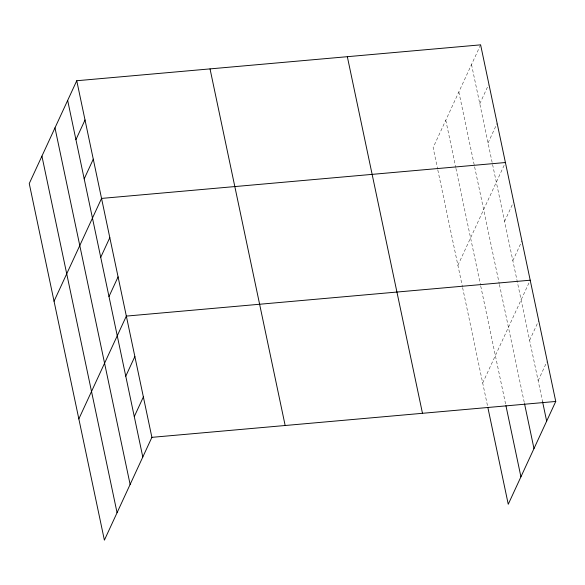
<?xml version="1.0" encoding="UTF-8"?>
<svg xmlns="http://www.w3.org/2000/svg" width="585" height="585" viewBox="0 0 585 585"><rect width="100%" height="100%" fill="white"/><g stroke="black" fill="none" stroke-linecap="round" stroke-linejoin="round"><path stroke-width="0.44" stroke-dasharray="2.92 2.19" d="M480.614 44.848L433.112 147.654L437.617 169.05M479.788 103.75L488.497 84.891M488.051 142.974L497.14 123.296M457.901 265.334L505.411 162.528M504.584 221.43L513.294 202.571M512.848 260.654L521.937 240.983M482.698 383.014L530.2 280.208M529.63 340.302L538.719 320.624M538.141 380.718L546.858 361.859M471.517 64.518L542.587 401.8M458.845 91.955L474.435 165.95M474.625 166.842L499.232 283.63M499.422 284.522L524.357 402.875M445.785 120.218L455.744 167.471M455.927 168.363L480.534 285.151M480.724 286.043L505.74 404.783M437.807 169.942L462.413 286.73M462.603 287.623L487.7 406.736"/><path stroke-width="0.88" d="M76.752 80.737L29.25 183.544L104.386 540.152L151.888 437.346L76.752 80.737L480.614 44.848L555.75 401.456L508.248 504.263L487.883 407.613M75.926 139.639L85.022 119.962M84.189 178.871L93.286 159.193M54.047 301.224L101.549 198.417L505.411 162.528M100.722 257.327L109.812 237.649M108.985 296.551L118.082 276.873M78.843 418.911L126.345 316.097L530.2 280.208M125.768 376.192L134.857 356.514M134.279 416.608L143.376 396.93M151.888 437.346L555.75 401.456M542.587 401.8L546.661 421.134M524.54 403.76L533.981 448.563M505.93 405.661L520.921 476.826M347.336 56.686L422.48 413.303M210.03 68.891L285.166 425.507M67.663 100.415L142.798 457.024M54.983 127.852L130.126 484.46M41.923 156.115L117.066 512.723"/></g></svg>
